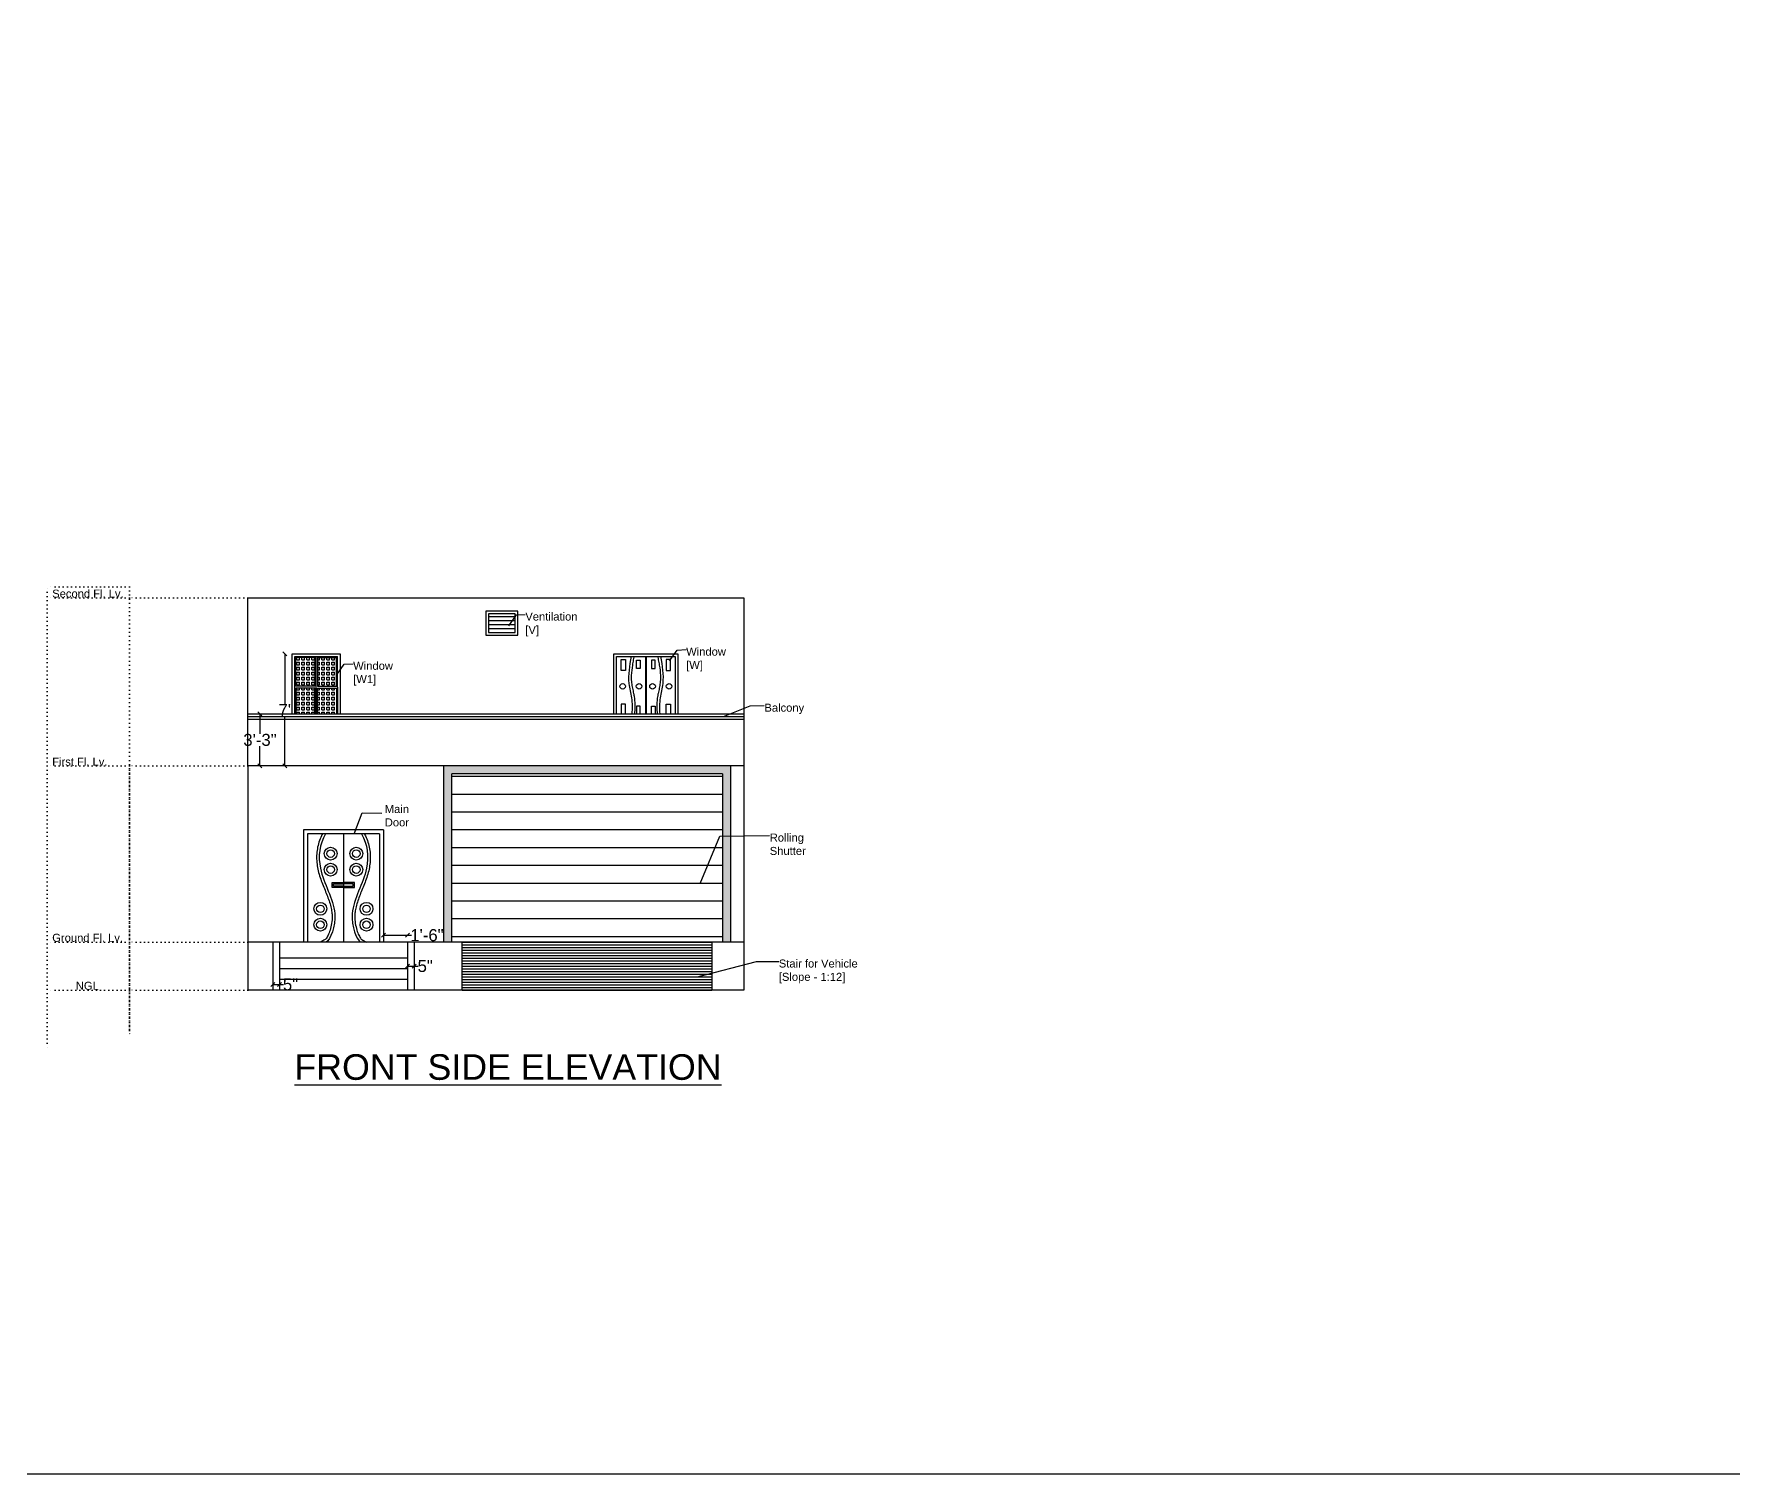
# Model space of a CAD drawing. Header units: inches. Extents: x 1734 to 10776, y 1772 to 3930.
# Drawn here: x 3944 to 5218, y 1772 to 2851 of the extents above; entities that cross this region are included whole.
import ezdxf

# ---------------------------------------------------------------- set-up
doc = ezdxf.new("R2010")
doc.units = ezdxf.units.IN
doc.linetypes.add('ACAD_ISO07W100', pattern=[3, 0, -3])
doc.layers.add('Naming', color=45, linetype='Continuous')
doc.styles.get("Standard").update_dxf_attribs({"font": 'arial.ttf'})
doc.dimstyles.get("Standard").update_dxf_attribs({"dimtxt": 9, "dimasz": 3, "dimexe": 0.18, "dimexo": 0.0625, "dimgap": 0.09, "dimtad": 0, "dimtih": 1, "dimtoh": 1, "dimdec": 0, "dimzin": 0, "dimdsep": 46, "dimlunit": 3, "dimtxsty": 'Standard', "dimblk": 'OBLIQUE', "dimcen": 0.09, "dimse1": 1, "dimse2": 1, "dimclrd": 197, "dimadec": 0, "dimazin": 0, "dimtfac": 1, "dimtdec": 0, "dimtofl": 0, "dimtmove": 0, "dimatfit": 3, "dimfxl": 1, "dimtolj": 1, "dimtzin": 0, "dimarcsym": 0})
pattern_1 = [(0, (-123.034, 349.4682), (0, 1.875), [1.875, -1.875]), (90, (-123.034, 349.4682), (-1.875, 1e-16), [1.875, -1.875])]

# ---------------------------------------------------------------- blocks, each defined once
blk = doc.blocks.new('*U7')
blk.add_line((101.5, 0), (-101.5, 0))
blk = doc.blocks.new('*U8')
at = {"color": 0, "linetype": 'ByBlock', "lineweight": -2, "transparency": 16777216}
for p in [(0, 120), (0, 106.7), (0, 93.3), (0, 80), (0, 66.7), (0, 53.3), (0, 40), (0, 26.7), (0, 13.3), (0, 0)]:
    blk.add_blockref('*U7', p, dxfattribs=at)
blk = doc.blocks.new('*U9')
blk.add_line((-93.6, 0), (93.6, 0))
blk = doc.blocks.new('*U10')
at = {"color": 0, "linetype": 'ByBlock', "lineweight": -2, "transparency": 16777216}
for p in [(0, 36), (0, 34), (0, 32), (0, 30), (0, 28), (0, 26), (0, 24), (0, 22), (0, 20), (0, 18), (0, 16), (0, 14), (0, 12), (0, 10), (0, 8), (0, 6), (0, 4), (0, 2), (0, 0)]:
    blk.add_blockref('*U9', p, dxfattribs=at)
blk = doc.blocks.new('_Oblique')
at = {"color": 0, "linetype": 'ByBlock', "lineweight": -2}
blk.add_line((-0.5, -0.5), (0.5, 0.5), dxfattribs=at)
blk = doc.blocks.new('*D58')
at = {"color": 197, "lineweight": -2, "transparency": 16777216}
for p, q in [((4223.6, 2152.3), (4228.6, 2152.3)), ((4228.6, 2152.3), (4231.6, 2152.3))]:
    blk.add_line(p, q, dxfattribs=at)
at = {"layer": 'Defpoints', "color": 0, "transparency": 16777216}
for p in [(4223.6, 2146.3), (4228.6, 2152.3), (4228.6, 2146.3)]:
    blk.add_point(p, dxfattribs=at)
at = {"color": 197, "lineweight": -2, "transparency": 16777216, "xscale": 3, "yscale": 3, "zscale": 3, "rotation": 180}
blk.add_blockref('_Oblique', (4223.6, 2152.3), dxfattribs=at)
at = {"color": 197, "lineweight": -2, "transparency": 16777216, "xscale": 3, "yscale": 3, "zscale": 3}
blk.add_blockref('_Oblique', (4228.6, 2152.3), dxfattribs=at)
at = {"color": 0, "transparency": 16777216, "insert": (4236.9, 2152.3), "char_height": 9, "attachment_point": 5}
blk.add_mtext('\\A1;5"', dxfattribs=at)
blk = doc.blocks.new('*D59')
at = {"color": 197, "lineweight": -2, "transparency": 16777216}
for p, q in [((4205.6, 2175.4), (4223.6, 2175.4)), ((4223.6, 2175.4), (4226.6, 2175.4))]:
    blk.add_line(p, q, dxfattribs=at)
at = {"layer": 'Defpoints', "color": 0, "transparency": 16777216}
for p in [(4205.6, 2170.3), (4223.6, 2175.4), (4223.6, 2170.3)]:
    blk.add_point(p, dxfattribs=at)
at = {"color": 197, "lineweight": -2, "transparency": 16777216, "xscale": 3, "yscale": 3, "zscale": 3, "rotation": 180}
blk.add_blockref('_Oblique', (4205.6, 2175.4), dxfattribs=at)
at = {"color": 197, "lineweight": -2, "transparency": 16777216, "xscale": 3, "yscale": 3, "zscale": 3}
blk.add_blockref('_Oblique', (4223.6, 2175.4), dxfattribs=at)
at = {"color": 0, "transparency": 16777216, "insert": (4238.2, 2175.4), "char_height": 9, "attachment_point": 5}
blk.add_mtext('\\A1;1\'-6"', dxfattribs=at)
blk = doc.blocks.new('*D60')
at = {"color": 197, "lineweight": -2, "transparency": 16777216}
for p, q in [((4122.6, 2138.5), (4127.6, 2138.5)), ((4127.6, 2138.5), (4130.6, 2138.5))]:
    blk.add_line(p, q, dxfattribs=at)
at = {"layer": 'Defpoints', "color": 0, "transparency": 16777216}
for p in [(4122.6, 2134.3), (4127.6, 2138.5), (4127.6, 2134.3)]:
    blk.add_point(p, dxfattribs=at)
at = {"color": 197, "lineweight": -2, "transparency": 16777216, "xscale": 3, "yscale": 3, "zscale": 3, "rotation": 180}
blk.add_blockref('_Oblique', (4122.6, 2138.5), dxfattribs=at)
at = {"color": 197, "lineweight": -2, "transparency": 16777216, "xscale": 3, "yscale": 3, "zscale": 3}
blk.add_blockref('_Oblique', (4127.6, 2138.5), dxfattribs=at)
at = {"color": 0, "transparency": 16777216, "insert": (4135.9, 2138.5), "char_height": 9, "attachment_point": 5}
blk.add_mtext('\\A1;5"', dxfattribs=at)
blk = doc.blocks.new('*D61')
at = {"color": 197, "lineweight": -2, "transparency": 16777216}
for p, q in [((4113, 2341.3), (4113, 2326.5)), ((4113, 2302.3), (4113, 2317.1))]:
    blk.add_line(p, q, dxfattribs=at)
at = {"layer": 'Defpoints', "color": 0, "transparency": 16777216}
for p in [(4109.1, 2341.3), (4109.1, 2302.3), (4113, 2302.3)]:
    blk.add_point(p, dxfattribs=at)
at = {"color": 197, "lineweight": -2, "transparency": 16777216, "xscale": 3, "yscale": 3, "zscale": 3}
for p, rotation in [((4113, 2341.3), 90), ((4113, 2302.3), 270)]:
    blk.add_blockref('_Oblique', p, dxfattribs=dict(at, rotation=rotation))
at = {"color": 0, "transparency": 16777216, "insert": (4113, 2321.8), "char_height": 9, "attachment_point": 5}
blk.add_mtext('\\A1;3\'-3"', dxfattribs=at)
blk = doc.blocks.new('*D62')
at = {"color": 197, "lineweight": -2, "transparency": 16777216}
for p, q in [((4131.6, 2386.3), (4131.6, 2348.9)), ((4131.6, 2302.3), (4131.6, 2339.7))]:
    blk.add_line(p, q, dxfattribs=at)
at = {"layer": 'Defpoints', "color": 0, "transparency": 16777216}
for p in [(4131.6, 2386.3), (4137.2, 2386.3), (4137.4, 2302.3)]:
    blk.add_point(p, dxfattribs=at)
at = {"color": 197, "lineweight": -2, "transparency": 16777216, "xscale": 3, "yscale": 3, "zscale": 3}
for p, rotation in [((4131.6, 2386.3), 90), ((4131.6, 2302.3), 270)]:
    blk.add_blockref('_Oblique', p, dxfattribs=dict(at, rotation=rotation))
at = {"color": 0, "transparency": 16777216, "insert": (4131.6, 2344.3), "char_height": 9, "attachment_point": 5}
blk.add_mtext("\\A1;7'", dxfattribs=at)

msp = doc.modelspace()

# ---------------------------------------------------------------- hatches: boundary and pattern name
h = msp.add_hatch()
h.set_pattern_fill('SQUARE', color=256, scale=15)
h.set_pattern_definition(pattern_1)
h.paths.add_polyline_path([(4139.9, 2362), (4154.2, 2362), (4154.2, 2383.6), (4139.9, 2383.6)])
h = msp.add_hatch()
h.set_pattern_fill('SQUARE', color=256, scale=15)
h.set_pattern_definition(pattern_1)
h.paths.add_polyline_path([(4170.5, 2383.6), (4156.1, 2383.6), (4156.1, 2362), (4170.5, 2362)])
h = msp.add_hatch()
h.set_pattern_fill('SQUARE', color=256, scale=15)
h.set_pattern_definition(pattern_1)
h.paths.add_polyline_path([(4139.9, 2341.3), (4154.2, 2341.3), (4154.2, 2360.6), (4139.9, 2360.6)])
h = msp.add_hatch()
h.set_pattern_fill('SQUARE', color=256, scale=15)
h.set_pattern_definition(pattern_1)
h.paths.add_polyline_path([(4156.1, 2341.3), (4170.5, 2341.3), (4170.5, 2360.6), (4156.1, 2360.6)])
h = msp.add_hatch(color=256)
h.dxf.hatch_style = 1
h.paths.add_polyline_path([(4459.9, 2296.3), (4459.9, 2170.3), (4465.9, 2170.3), (4465.9, 2302.3), (4250.9, 2302.3), (4250.9, 2170.3), (4256.9, 2170.3), (4256.9, 2296.3)])

# ---------------------------------------------------------------- linework, layer by layer
for p, q in [((4103.9, 2302.3), (4103.9, 2428.3)), ((4103.9, 2428.3), (4475.9, 2428.3)), ((4475.9, 2428.3), (4475.9, 2302.3)), ((4304.4, 2416.3), (4284.4, 2416.3)), ((4284.4, 2416.3), (4284.4, 2402.3)), ((4284.4, 2414.3), (4304.4, 2414.3)), ((4284.4, 2411.3), (4304.4, 2411.3)), ((4304.4, 2402.3), (4304.4, 2416.3)), ((4284.4, 2408.3), (4304.4, 2408.3)), ((4284.4, 2405.3), (4304.4, 2405.3)), ((4284.4, 2402.3), (4304.4, 2402.3)), ((4137.2, 2341.3), (4137.2, 2386.3)), ((4137.2, 2386.3), (4173.2, 2386.3)), ((4139.2, 2341.3), (4139.2, 2384.3)), ((4139.2, 2384.3), (4171.2, 2384.3)), ((4155.2, 2341.3), (4155.2, 2384.3)), ((4171.2, 2361.3), (4171.2, 2384.3)), ((4173.2, 2386.3), (4173.2, 2341.3)), ((4378.4, 2341.3), (4378.4, 2386.3)), ((4378.4, 2386.3), (4426.4, 2386.3)), ((4380.4, 2341.3), (4380.4, 2384.3)), ((4380.4, 2384.3), (4424.4, 2384.3)), ((4402.1, 2384.3), (4402.1, 2341.3)), ((4402.6, 2384.3), (4402.6, 2341.3)), ((4424.4, 2384.3), (4424.4, 2341.3)), ((4426.4, 2386.3), (4426.4, 2341.3)), ((4154.2, 2383.6), (4139.9, 2383.6)), ((4139.9, 2362), (4139.9, 2383.6)), ((4154.2, 2383.6), (4154.2, 2362)), ((4156.1, 2383.6), (4170.5, 2383.6)), ((4156.1, 2383.6), (4156.1, 2362)), ((4170.5, 2362), (4170.5, 2383.6)), ((4154.2, 2362), (4139.9, 2362)), ((4154.2, 2360.6), (4139.9, 2360.6)), ((4139.9, 2360.6), (4139.9, 2341.3)), ((4154.2, 2341.3), (4154.2, 2360.6)), ((4156.1, 2362), (4170.5, 2362)), ((4156.1, 2341.3), (4156.1, 2360.6)), ((4156.1, 2360.6), (4170.5, 2360.6)), ((4170.5, 2360.6), (4170.5, 2341.3)), ((4171.2, 2361.3), (4171.2, 2341.3)), ((4103.9, 2302.3), (4103.9, 2341.3)), ((4103.9, 2341.3), (4475.9, 2341.3)), ((4103.9, 2339.3), (4475.9, 2339.3)), ((4103.9, 2337.3), (4475.9, 2337.3)), ((4475.9, 2341.3), (4475.9, 2302.3)), ((4103.9, 2302.3), (4103.9, 2134.3)), ((4475.9, 2302.3), (4103.9, 2302.3)), ((4250.9, 2170.3), (4250.9, 2302.3)), ((4459.9, 2296.3), (4256.9, 2296.3)), ((4256.9, 2170.3), (4256.9, 2296.3)), ((4459.9, 2296.3), (4459.9, 2170.3)), ((4465.9, 2302.3), (4465.9, 2170.3)), ((4475.9, 2302.3), (4475.9, 2134.3)), ((4205.6, 2254.3), (4145.6, 2254.3)), ((4145.6, 2254.3), (4145.6, 2170.3)), ((4148.6, 2251.3), (4148.6, 2170.3)), ((4175.6, 2251.3), (4148.6, 2251.3)), ((4202.6, 2251.3), (4175.6, 2251.3)), ((4175.6, 2251.3), (4175.6, 2170.3)), ((4202.6, 2251.3), (4202.6, 2170.3)), ((4205.6, 2254.3), (4205.6, 2170.3)), ((4167.2, 2215), (4175.6, 2215)), ((4167.2, 2211.3), (4167.2, 2215)), ((4175.6, 2211.3), (4167.2, 2211.3)), ((4168.2, 2214), (4175.6, 2214)), ((4168.2, 2212.3), (4168.2, 2214)), ((4175.6, 2212.3), (4168.2, 2212.3)), ((4184, 2215), (4175.6, 2215)), ((4175.6, 2214), (4175.6, 2212.3)), ((4183, 2214), (4175.6, 2214)), ((4175.6, 2212.3), (4183, 2212.3)), ((4175.6, 2211.3), (4184, 2211.3)), ((4183, 2212.3), (4183, 2214)), ((4184, 2211.3), (4184, 2215)), ((4475.9, 2170.3), (4103.9, 2170.3)), ((4122.6, 2170.3), (4122.6, 2134.3)), ((4127.6, 2170.3), (4127.6, 2134.3)), ((4223.6, 2170.3), (4223.6, 2134.3)), ((4228.6, 2170.3), (4228.6, 2134.3)), ((4264.6, 2134.3), (4264.6, 2170.3)), ((4451.8, 2170.3), (4451.8, 2134.3)), ((4223.6, 2158.3), (4127.6, 2158.3)), ((4223.6, 2150.3), (4127.6, 2150.3)), ((4223.6, 2142.3), (4127.6, 2142.3)), ((4475.9, 2134.3), (4103.9, 2134.3)), ((4451.8, 2134.3), (4264.6, 2134.3))]:
    msp.add_line(p, q)
for points in [[(1733.7, 3930.5), (10775.8, 3930.5), (10775.8, 1771.5), (1733.7, 1771.5)], [(4306.4, 2400.3), (4306.4, 2418.3), (4282.4, 2418.3), (4282.4, 2400.3)], [(4383.9, 2382), (4387, 2382), (4387, 2373.9), (4383.9, 2373.9)], [(4395.3, 2381.7), (4398.1, 2381.7), (4398.1, 2375.4), (4395.3, 2375.4)], [(4409.4, 2381.7), (4406.6, 2381.7), (4406.6, 2375.4), (4409.4, 2375.4)], [(4420.8, 2382), (4417.7, 2382), (4417.7, 2373.9), (4420.8, 2373.9)]]:
    msp.add_lwpolyline(points, close=True)
for points in [[(4387, 2341.3), (4387, 2348.7), (4383.9, 2348.7), (4383.9, 2341.3)], [(4398.1, 2341.3), (4398.1, 2347.2), (4395.3, 2347.2), (4395.3, 2341.3)], [(4406.6, 2341.3), (4406.6, 2347.2), (4409.4, 2347.2), (4409.4, 2341.3)], [(4417.7, 2341.3), (4417.7, 2348.7), (4420.8, 2348.7), (4420.8, 2341.3)]]:
    msp.add_lwpolyline(points)
for centre, radius in [((4385, 2362), 2.09), ((4397.3, 2362), 2.09), ((4407.4, 2362), 2.09), ((4419.8, 2362), 2.09), ((4166, 2236.6), 4.81), ((4166, 2236.6), 2.81), ((4185.2, 2236.6), 4.81), ((4185.2, 2236.6), 2.81), ((4166, 2224.6), 4.81), ((4166, 2224.6), 2.81), ((4185.2, 2224.6), 4.81), ((4185.2, 2224.6), 2.81), ((4158.3, 2195.2), 4.81), ((4158.3, 2195.2), 2.81), ((4192.9, 2195.2), 4.81), ((4192.9, 2195.2), 2.81), ((4158.3, 2183.3), 4.81), ((4158.3, 2183.3), 2.81), ((4192.9, 2183.3), 4.81), ((4192.9, 2183.3), 2.81)]:
    msp.add_circle(centre, radius)
for points, knots in [([(4391.4, 2384.3), (4390.1, 2377.5), (4388.2, 2367.1), (4392.3, 2353), (4392.1, 2345.3), (4391.9, 2341.3)], [0, 0, 0, 0, 20.36649, 31.162936, 43.269562, 43.269562, 43.269562, 43.269562]), ([(4393.4, 2384.3), (4393.4, 2384.2), (4393.3, 2384.1), (4393.3, 2383.9), (4393.3, 2383.9), (4393.3, 2383.9), (4393.3, 2383.9), (4393.2, 2383.3), (4393.1, 2382.6), (4392.7, 2380.6), (4392.5, 2379.3), (4391.9, 2375.3), (4391.5, 2372.7), (4391.4, 2369.1), (4391.4, 2368), (4391.5, 2366.1), (4391.5, 2365.3), (4391.7, 2363.9), (4391.8, 2363.3), (4392, 2362), (4392.2, 2361.3), (4392.6, 2359.3), (4392.9, 2358), (4393.3, 2355.8), (4393.5, 2354.9), (4393.7, 2353.4), (4393.8, 2352.8), (4393.9, 2351.4), (4394, 2350.8), (4394.1, 2348.8), (4394.1, 2347.5), (4394.1, 2344.6), (4394, 2342.9), (4393.9, 2341.3)], [-0.362444, -0.362444, -0.362444, -0.362444, -0.002846, -0.002846, -0.002846, 0, 0, 0, 2.003473, 2.003473, 6.01042, 6.01042, 14.024314, 14.024314, 17.479052, 17.479052, 20.032428, 20.032428, 22.100454, 22.100454, 24.168481, 24.168481, 28.304535, 28.304535, 30.765372, 30.765372, 32.655504, 32.655504, 34.545636, 34.545636, 38.325901, 38.325901, 43.149587, 43.149587, 43.149587, 43.149587]), ([(4411.3, 2384.3), (4411.3, 2384.2), (4411.4, 2384.1), (4411.4, 2383.9), (4411.4, 2383.9), (4411.4, 2383.9), (4411.4, 2383.9), (4411.5, 2383.3), (4411.6, 2382.6), (4412, 2380.6), (4412.2, 2379.3), (4412.9, 2375.3), (4413.2, 2372.7), (4413.3, 2369.1), (4413.3, 2368), (4413.2, 2366.1), (4413.2, 2365.3), (4413, 2363.9), (4412.9, 2363.3), (4412.7, 2362), (4412.6, 2361.3), (4412.2, 2359.3), (4411.8, 2358), (4411.4, 2355.8), (4411.3, 2354.9), (4411, 2353.4), (4410.9, 2352.8), (4410.8, 2351.4), (4410.8, 2350.8), (4410.6, 2348.8), (4410.6, 2347.5), (4410.7, 2344.6), (4410.7, 2342.9), (4410.8, 2341.3)], [-0.362444, -0.362444, -0.362444, -0.362444, -0.002846, -0.002846, -0.002846, 0, 0, 0, 2.003473, 2.003473, 6.01042, 6.01042, 14.024314, 14.024314, 17.479052, 17.479052, 20.032428, 20.032428, 22.100454, 22.100454, 24.168481, 24.168481, 28.304535, 28.304535, 30.765372, 30.765372, 32.655504, 32.655504, 34.545636, 34.545636, 38.325901, 38.325901, 43.149587, 43.149587, 43.149587, 43.149587]), ([(4413.4, 2384.3), (4414.6, 2377.5), (4416.5, 2367.1), (4412.4, 2353), (4412.6, 2345.3), (4412.8, 2341.3)], [0, 0, 0, 0, 20.36649, 31.162936, 43.269562, 43.269562, 43.269562, 43.269562]), ([(4159.8, 2251.3), (4159.6, 2250.9), (4159.3, 2250.4), (4158.4, 2248.4), (4157.7, 2246.8), (4156.2, 2241.9), (4155.6, 2238.5), (4155.4, 2231.7), (4155.7, 2228.3), (4157.1, 2221.5), (4158.2, 2218.3), (4160.6, 2211.9), (4162, 2208.8), (4164.3, 2202.7), (4165.4, 2199.7), (4166.5, 2195.4), (4166.7, 2194), (4167, 2191.7), (4167.1, 2190.8), (4167.1, 2188.9), (4167.1, 2188), (4166.9, 2185.2), (4166.6, 2183.3), (4165.8, 2180), (4165.4, 2178.5), (4164.4, 2175.9), (4163.8, 2174.8), (4163, 2173.4), (4162.8, 2173), (4162.3, 2172.4), (4162, 2172.2), (4161.9, 2172.1), (4161.8, 2172.1), (4161.8, 2172.1), (4161.8, 2172.1), (4161.8, 2172.1), (4161.8, 2172.1), (4160.6, 2171.5), (4159.5, 2170.9), (4158.4, 2170.3)], [0.964448, 0.964448, 0.964448, 0.964448, 2.157886, 2.157886, 6.473658, 6.473658, 15.105202, 15.105202, 23.736746, 23.736746, 32.36829, 32.36829, 40.999834, 40.999834, 49.631378, 49.631378, 53.646806, 53.646806, 56.440612, 56.440612, 59.234418, 59.234418, 64.82203, 64.82203, 70.011244, 70.011244, 75.200457, 75.200457, 77.976535, 77.976535, 80.752613, 80.752613, 81.899586, 81.899586, 81.899586, 82.018978, 82.018978, 82.018978, 156.866672, 156.866672, 156.866672, 156.866672]), ([(4162.1, 2251.3), (4157.5, 2243.6), (4155.2, 2222.1), (4174.5, 2193.5), (4165.7, 2171.8), (4162.7, 2170.3)], [0, 0, 0, 0, 23.478941, 54.873782, 81.899586, 81.899586, 81.899586, 81.899586]), ([(4189.1, 2251.3), (4193.7, 2243.6), (4196, 2222.1), (4176.7, 2193.5), (4185.5, 2171.8), (4188.5, 2170.3)], [0, 0, 0, 0, 23.478941, 54.873782, 81.899586, 81.899586, 81.899586, 81.899586]), ([(4191.4, 2251.3), (4191.6, 2250.9), (4191.9, 2250.4), (4192.8, 2248.4), (4193.5, 2246.8), (4195, 2241.9), (4195.6, 2238.5), (4195.8, 2231.7), (4195.5, 2228.3), (4194.1, 2221.5), (4193, 2218.3), (4190.6, 2211.9), (4189.2, 2208.8), (4186.9, 2202.7), (4185.8, 2199.7), (4184.7, 2195.4), (4184.5, 2194), (4184.2, 2191.7), (4184.1, 2190.8), (4184.1, 2188.9), (4184.1, 2188), (4184.3, 2185.2), (4184.6, 2183.3), (4185.4, 2180), (4185.8, 2178.5), (4186.8, 2175.9), (4187.4, 2174.8), (4188.2, 2173.4), (4188.4, 2173), (4188.9, 2172.4), (4189.1, 2172.2), (4189.3, 2172.1), (4189.4, 2172.1), (4189.4, 2172.1), (4189.4, 2172.1), (4189.4, 2172.1), (4189.4, 2172.1), (4190.5, 2171.5), (4191.7, 2170.9), (4192.8, 2170.3)], [0.964448, 0.964448, 0.964448, 0.964448, 2.157886, 2.157886, 6.473658, 6.473658, 15.105202, 15.105202, 23.736746, 23.736746, 32.36829, 32.36829, 40.999834, 40.999834, 49.631378, 49.631378, 53.646806, 53.646806, 56.440612, 56.440612, 59.234418, 59.234418, 64.82203, 64.82203, 70.011244, 70.011244, 75.200457, 75.200457, 77.976535, 77.976535, 80.752613, 80.752613, 81.899586, 81.899586, 81.899586, 82.018978, 82.018978, 82.018978, 156.866672, 156.866672, 156.866672, 156.866672])]:
    msp.add_open_spline(points, degree=3, knots=knots)
at = {"layer": 'Naming', "linetype": 'ACAD_ISO07W100'}
for p, q in [((4015.1, 2436.7), (3953.5, 2436.7)), ((3953.5, 2302.3), (3953.5, 2436.7)), ((4015.1, 2436.7), (4015.1, 2099.9)), ((4015.1, 2428.3), (3953.5, 2428.3)), ((4103.9, 2428.3), (4015.1, 2428.3)), ((4015.1, 2302.3), (3953.5, 2302.3)), ((3953.5, 2302.3), (3953.5, 2091)), ((4015.1, 2302.3), (3953.5, 2302.3)), ((4015.1, 2302.3), (4015.1, 2099.9)), ((4103.9, 2302.3), (4015.1, 2302.3)), ((4015.1, 2170.3), (3953.5, 2170.3)), ((4015.1, 2170.3), (3953.5, 2170.3)), ((4103.9, 2170.3), (4015.1, 2170.3)), ((4015.1, 2134.3), (3953.5, 2134.3)), ((4015.1, 2134.3), (3953.5, 2134.3)), ((4103.9, 2134.3), (4015.1, 2134.3))]:
    msp.add_line(p, q, dxfattribs=at)

# ---------------------------------------------------------------- block references
for name, p in [('*U8', (4358.4, 2174.3)), ('*U10', (4358.2, 2134.3))]:
    msp.add_blockref(name, p)

# ---------------------------------------------------------------- texts
at = {"char_height": 6, "attachment_point": 1}
for s, insert, width in [('\\A1;Ventilation [V]', (4312, 2417.3), 18), ('\\A1;Window [W]', (4432.6, 2391), 18), ('\\A1;Window [W1]', (4182.9, 2380.4), 18), ('\\A1;Balcony', (4491.3, 2349), 18), ('\\A1;Main Door', (4206.6, 2273), 18), ('\\A1;Rolling Shutter', (4495.3, 2251.6), 18), ('\\A1;Stair for Vehicle [Slope - 1:12]', (4502.1, 2157.2), 63.496)]:
    msp.add_mtext(s, dxfattribs=dict(at, insert=insert, width=width))
at = {"layer": 'Naming', "linetype": 'ACAD_ISO07W100', "char_height": 6, "attachment_point": 1}
for s, insert in [('Second Fl. Lv.', (3957.2, 2434.5)), ('First Fl. Lv.', (3957.2, 2308.5)), ('Ground Fl. Lv.', (3957.2, 2176.5)), ('NGL', (3974.9, 2140.5))]:
    msp.add_mtext_dynamic_manual_height_columns(s, width=8415.772, gutter_width=30, heights=[0], dxfattribs=dict(at, insert=insert))
at = {"layer": 'Naming', "insert": (4138.8, 2086.2), "char_height": 19.2, "attachment_point": 1}
msp.add_mtext_dynamic_manual_height_columns('{\\LFRONT SIDE ELEVATION}', width=6381.972, gutter_width=96, heights=[0], dxfattribs=at)

# ---------------------------------------------------------------- dimensions: what is measured, and where the dimension line sits
for base, p1, p2, picture, middle in [((4131.6, 2386.3), (4137.4, 2302.3), (4137.2, 2386.3), '*D62', (4131.6, 2344.3)), ((4113, 2302.3), (4109.1, 2341.3), (4109.1, 2302.3), '*D61', (4113, 2321.8))]:
    dim = msp.add_linear_dim(base=base, p1=p1, p2=p2, angle=90, dimstyle='Standard')
    dim.commit()
    dim.dimension.update_dxf_attribs({"geometry": picture, "text_midpoint": middle})
for base, p1, p2, picture, middle in [((4223.6, 2175.4), (4205.6, 2170.3), (4223.6, 2170.3), '*D59', (4238.2, 2175.4)), ((4228.6, 2152.3), (4223.6, 2146.3), (4228.6, 2146.3), '*D58', (4236.9, 2152.3)), ((4127.6, 2138.5), (4122.6, 2134.3), (4127.6, 2134.3), '*D60', (4135.9, 2138.5))]:
    dim = msp.add_linear_dim(base=base, p1=p1, p2=p2, dimstyle='Standard')
    dim.commit()
    dim.dimension.update_dxf_attribs({"geometry": picture, "text_midpoint": middle})

# ---------------------------------------------------------------- leaders
at = {"annotation_type": 0, "has_hookline": 1, "hookline_direction": 0}
for points, text_width in [([(4299.5, 2407.3), (4305.3, 2415.6), (4311.9, 2415.8)], 38.5), ([(4420.1, 2381), (4425.9, 2389.2), (4432.5, 2389.5)], 29.6), ([(4170.5, 2370.4), (4176.2, 2378.7), (4182.9, 2378.9)], 29.6), ([(4460.7, 2339.3), (4480.7, 2347.4), (4491.2, 2347.5)], 29.1), ([(4183.7, 2251.3), (4189.7, 2267.2), (4204.5, 2267)], 17.6), ([(4443.2, 2214.3), (4457.9, 2249.6), (4495.2, 2250.1)], 26.8), ([(4441.1, 2144.3), (4485.4, 2155.7), (4502, 2155.7)], 58.4)]:
    msp.add_leader(points, dimstyle='Standard', override={"dimgap": 0.09, "dimtad": 0}, dxfattribs=dict(at, text_width=text_width))

doc.saveas('drawing.dxf')
